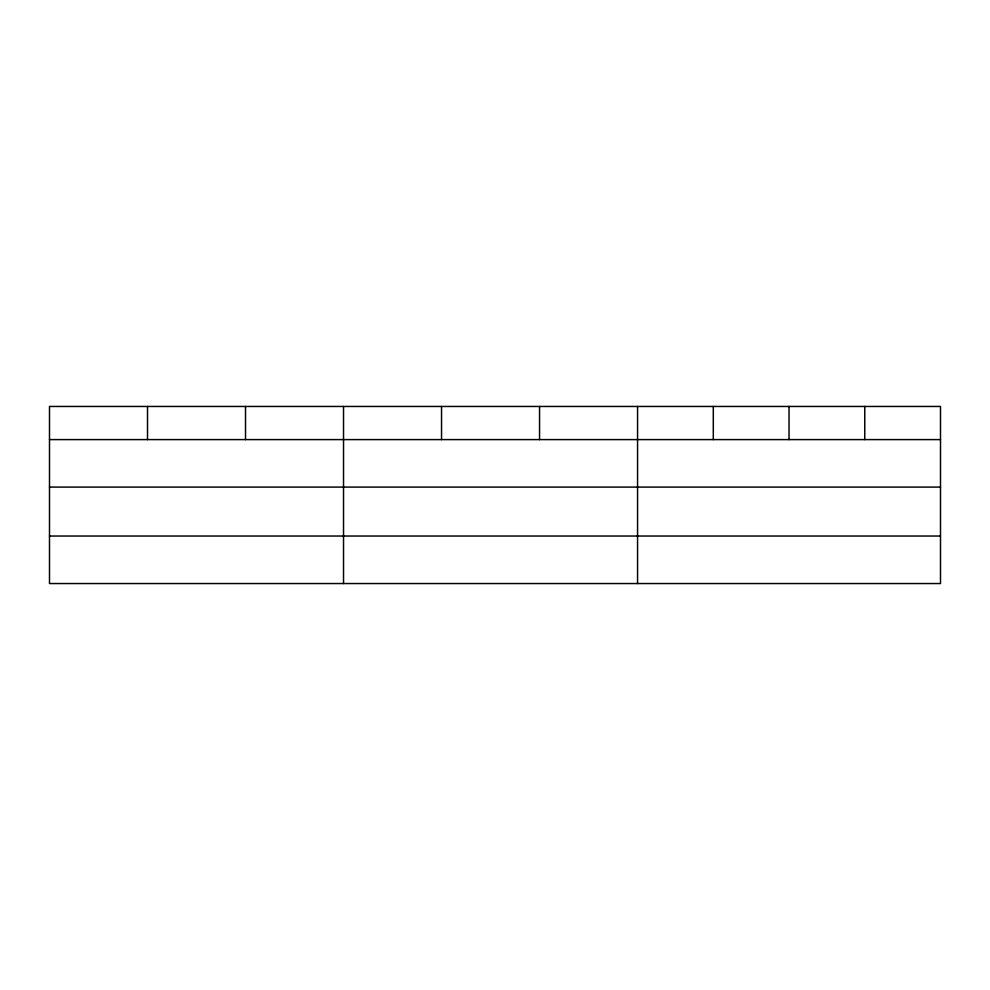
<?xml version="1.0" encoding="UTF-8"?>
<svg xmlns="http://www.w3.org/2000/svg" width="990" height="990" viewBox="0 0 990 990"><rect width="100%" height="100%" fill="white"/><g stroke="black" fill="none" stroke-linecap="round" stroke-linejoin="round"><path stroke-width="1.49" d="M940.5 487.092L940.5 406.457L49.5 406.457L49.5 583.543L940.5 583.543L940.5 487.092L49.5 487.092M49.5 439.597L940.5 439.597M49.5 536.036L940.5 536.036M864.765 406.457L864.765 439.597M789.03 406.457L789.03 439.597M713.295 406.457L713.295 439.597M637.56 406.457L637.56 583.543M539.55 406.457L539.55 439.597M441.54 406.457L441.54 439.597M343.53 406.457L343.53 583.543M245.52 406.457L245.52 439.597M147.51 406.457L147.51 439.597"/></g></svg>
